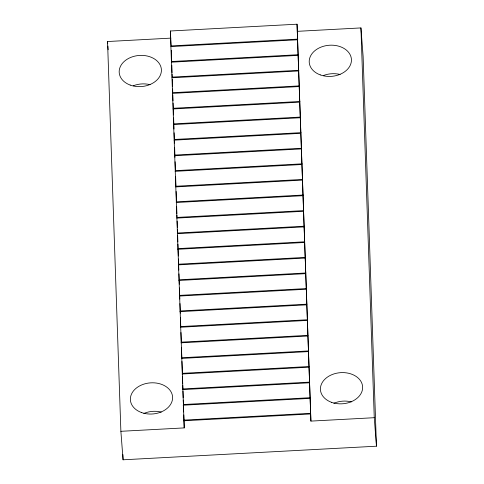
<?xml version="1.0" encoding="UTF-8"?>
<svg xmlns="http://www.w3.org/2000/svg" width="484" height="484" viewBox="0 0 484 484"><rect width="100%" height="100%" fill="white"/><g stroke="black" fill="none" stroke-linecap="round" stroke-linejoin="round"><path stroke-width="0.73" d="M120.879 431.304L184.222 427.904L170.344 31L297.037 24.2L310.916 421.104L374.265 417.704L376.455 446.2L123.069 459.8L120.879 431.304L107.545 41.527L170.888 38.127M310.916 421.104L297.037 24.2M297.581 31.321L360.931 27.921L363.121 56.416L376.455 446.2M297.848 39.119L171.154 45.919L170.344 31M170.876 46.591L297.569 39.791M298.386 54.71L171.693 61.51L171.312 50.372M171.409 62.182L298.102 55.382M298.918 70.301L172.225 77.101L172.123 74.131M171.941 77.773L298.634 70.973M299.451 85.892L172.758 92.692L172.631 88.983M172.473 93.364L299.166 86.563M173.29 108.283L299.983 101.483M173.012 108.954L299.705 102.154M173.823 123.874L300.516 117.074M173.544 124.551L300.237 117.745M174.355 139.465L301.048 132.664M174.077 140.142L300.77 133.336M174.893 155.061L301.586 148.255M174.609 155.733L301.302 148.933M302.119 163.846L175.426 170.652L175.117 161.741M175.141 171.324L301.834 164.524M302.651 179.443L175.958 186.243L175.625 176.587M175.674 186.915L302.367 180.115M303.184 195.034L176.491 201.834L176.134 191.44M176.206 202.506L302.899 195.705M303.716 210.625L177.023 217.425L176.95 215.198M176.745 218.096L303.438 211.296M304.248 226.216L177.555 233.016L177.428 229.301M177.277 233.687L303.97 226.887M178.088 248.607L304.781 241.806M177.809 249.278L304.503 242.478M178.626 264.197L305.319 257.397M178.342 264.869L305.035 258.069M179.159 279.788L305.852 272.988M178.874 280.46L305.567 273.66M179.691 295.379L306.384 288.579M179.407 296.051L306.1 289.25M180.223 310.97L306.916 304.17M179.945 311.642L306.638 304.841M307.449 319.761L180.756 326.561L180.453 317.655M180.478 327.232L307.171 320.432M307.981 335.351L181.288 342.152L180.962 332.502M181.01 342.823L307.703 336.023M308.52 350.942L181.827 357.743L181.47 347.349M181.542 358.414L308.235 351.614M309.052 366.533L182.359 373.333L181.954 361.457M182.075 374.011L308.768 367.205M309.585 382.124L182.892 388.93L182.764 385.216M182.607 389.602L309.3 382.796M183.424 404.521L310.117 397.715M183.146 405.193L309.839 398.392M183.956 420.112L310.649 413.312M183.678 420.784L310.371 413.983M107.545 41.527L107.714 43.772M107.89 46.022L108.18 49.773M360.931 27.921L374.265 417.704M171.82 65.225L172.074 72.648M172.298 79.328L172.552 86.757M172.83 94.918L173.036 100.86M173.115 103.086L173.52 114.968M173.623 117.939L174.004 129.071M174.131 132.785L174.482 143.179M174.639 147.632L174.966 157.288M176.642 206.287L176.896 213.71M177.15 221.134L177.38 227.819M177.634 235.242L177.864 241.921M177.937 244.154L178.342 256.03M178.445 259L178.826 270.139M178.953 273.847L179.31 284.241M179.437 287.956L179.818 299.094M179.969 303.547L180.302 313.196M182.462 376.304L182.716 383.727M182.964 391.157L183.194 397.836M183.273 400.062L183.678 411.944M183.781 414.915L184.222 427.904M122.888 454.512L123.069 459.8M333.893 403.239A21.151 15.597 -4.4 0 1 351.305 401.877M143.857 413.439A21.151 15.597 -4.4 0 1 161.263 412.078M133.275 85.771A21.151 15.597 -4.4 0 1 150.064 84.664M323.312 75.571A21.151 15.597 -4.4 0 1 340.101 74.463M141.388 412.495A21.151 15.597 -4.4 0 0 172.6 397.291A21.151 15.597 -4.4 0 0 140.463 385.488A21.151 15.597 -4.4 0 0 141.388 412.495M130.19 85.075A21.151 15.597 -4.4 0 0 161.402 69.871A21.151 15.597 -4.4 0 0 129.264 58.074A21.151 15.597 -4.4 0 0 130.19 85.075M331.425 402.289A21.151 15.597 -4.4 0 0 362.637 387.091A21.151 15.597 -4.4 0 0 330.505 375.288A21.151 15.597 -4.4 0 0 331.425 402.289M320.226 74.875A21.151 15.597 -4.4 0 0 351.438 59.671A21.151 15.597 -4.4 0 0 319.301 47.868A21.151 15.597 -4.4 0 0 320.226 74.875"/></g></svg>
